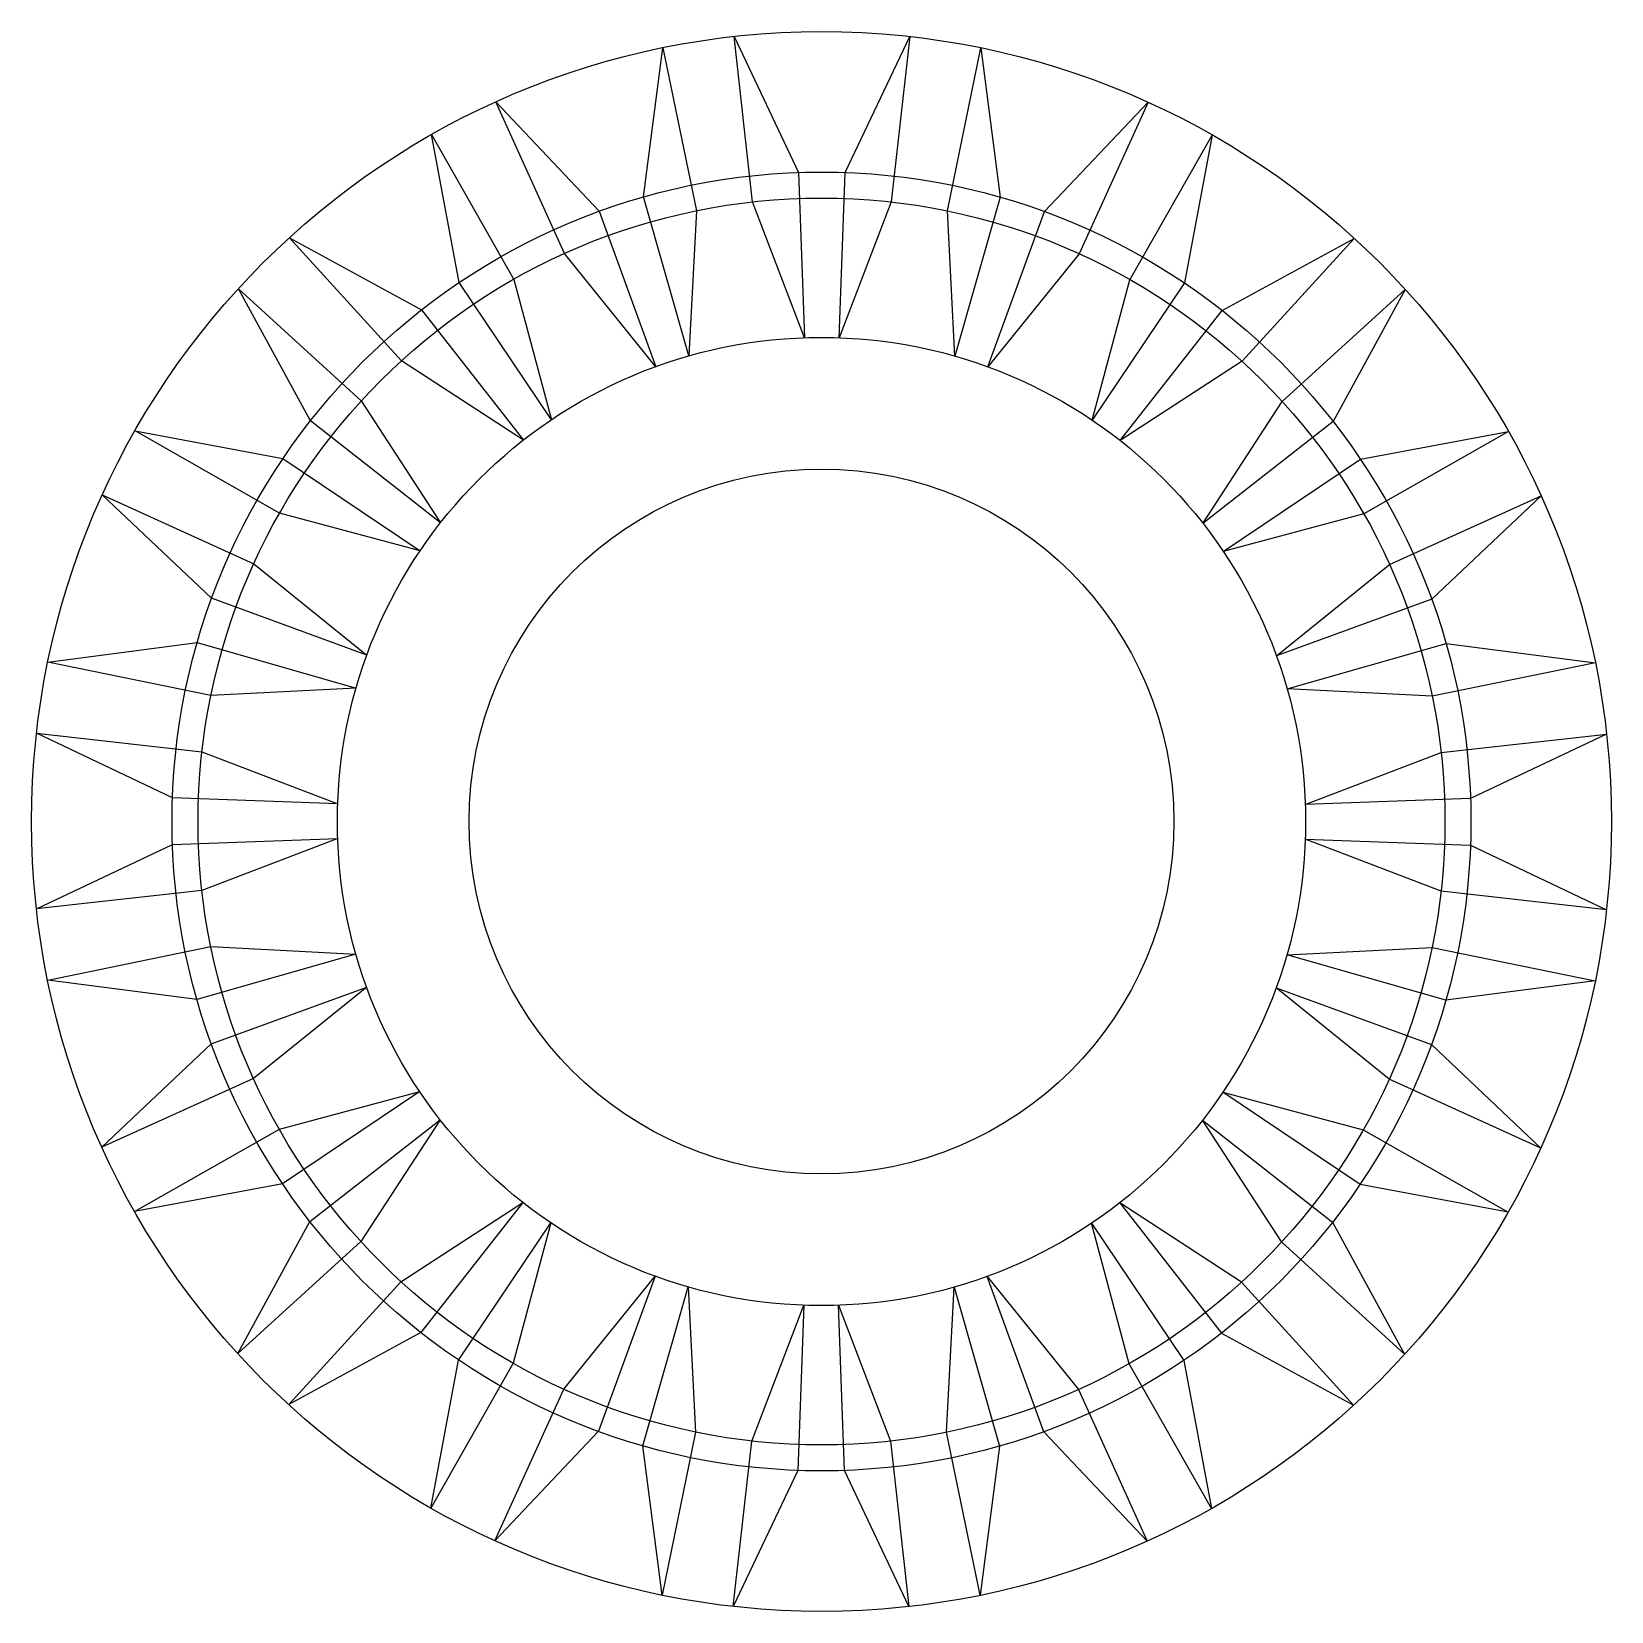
# Model space of a CAD drawing. Header units: millimetres. Extents: x -6.4 to 20.4, y -190.1 to -163.3.
import ezdxf

# ---------------------------------------------------------------- set-up
doc = ezdxf.new("R2010")
doc.units = ezdxf.units.MM
doc.layers.get('0').update_dxf_attribs({"linetype": 'CONTINUOUS'})

msp = doc.modelspace()

# ---------------------------------------------------------------- linework, layer by layer
for points in [[(6.611, -165.69), (6.709, -168.489), (5.83, -166.189), (5.517, -163.386)], [(7.298, -168.49), (7.401, -165.692), (8.494, -163.388), (8.179, -166.19)], [(4.752, -168.798), (3.984, -166.105), (4.312, -163.577), (4.878, -166.339)], [(10.027, -166.109), (9.256, -168.801), (9.13, -166.342), (9.699, -163.58)], [(3.232, -166.348), (4.191, -168.98), (2.644, -167.064), (1.481, -164.495)], [(9.816, -168.984), (10.778, -166.354), (12.529, -164.501), (11.364, -167.069)], [(2.425, -169.878), (0.863, -167.554), (0.393, -165.048), (1.785, -167.501)], [(13.147, -167.562), (11.581, -169.885), (12.222, -167.507), (13.617, -165.056)], [(0.223, -168.018), (1.948, -170.224), (-0.116, -168.88), (-2.016, -166.796)], [(12.058, -170.231), (13.785, -168.028), (16.023, -166.807), (14.121, -168.888)], [(0.545, -171.625), (-1.658, -169.897), (-2.88, -167.659), (-0.798, -169.561)], [(15.665, -169.909), (13.458, -171.634), (14.802, -169.57), (16.886, -167.67)], [(-2.124, -170.536), (0.199, -172.101), (-2.18, -171.461), (-4.63, -170.066)], [(13.804, -172.111), (16.128, -170.549), (18.634, -170.079), (16.182, -171.471)], [(-0.702, -173.866), (-3.332, -172.904), (-5.185, -171.153), (-2.617, -172.319)], [(17.334, -172.918), (14.703, -173.877), (16.618, -172.33), (19.188, -171.167)], [(-3.578, -173.655), (-0.885, -174.427), (-3.344, -174.552), (-6.106, -173.983)], [(14.884, -174.438), (17.577, -173.671), (20.106, -173.998), (17.343, -174.564)], [(-1.196, -176.384), (-3.995, -176.281), (-6.298, -175.189), (-3.496, -175.504)], [(17.992, -176.297), (15.193, -176.395), (17.493, -175.516), (20.296, -175.204)], [(-3.996, -177.072), (-1.197, -176.973), (-3.497, -177.853), (-6.3, -178.165)], [(15.193, -176.985), (17.991, -177.087), (20.294, -178.18), (17.492, -177.865)], [(-0.888, -178.931), (-3.581, -179.698), (-6.109, -179.371), (-3.347, -178.804)], [(17.574, -179.713), (14.881, -178.942), (17.341, -178.816), (20.103, -179.385)], [(-3.338, -180.45), (-0.706, -179.491), (-2.622, -181.039), (-5.191, -182.202)], [(14.699, -179.502), (17.328, -180.464), (19.181, -182.215), (16.614, -181.05)], [(0.192, -181.258), (-2.132, -182.82), (-4.638, -183.29), (-2.185, -181.897)], [(16.12, -182.833), (13.798, -181.267), (16.176, -181.908), (18.627, -183.303)], [(-1.669, -183.46), (0.538, -181.735), (-0.806, -183.799), (-2.89, -185.698)], [(13.451, -181.744), (15.654, -183.471), (16.876, -185.709), (14.794, -183.807)], [(1.939, -183.137), (0.211, -185.341), (-2.027, -186.562), (-0.125, -184.48)], [(13.774, -185.351), (16.012, -186.572), (14.112, -184.488), (12.049, -183.144)], [(0.849, -185.806), (2.415, -183.484), (1.775, -185.862), (0.38, -188.313)], [(13.133, -185.814), (13.603, -188.32), (12.211, -185.868), (11.572, -183.49)], [(4.18, -184.385), (3.218, -187.014), (1.467, -188.867), (2.633, -186.3)], [(3.969, -187.26), (4.74, -184.567), (4.866, -187.027), (4.297, -189.789)], [(9.245, -184.57), (10.012, -187.263), (9.684, -189.792), (9.118, -187.029)], [(10.764, -187.02), (9.805, -184.389), (11.353, -186.305), (12.516, -188.874)], [(6.698, -184.879), (6.595, -187.677), (5.503, -189.98), (5.818, -187.178)], [(7.386, -187.678), (7.287, -184.879), (8.167, -187.179), (8.479, -189.982)]]:
    msp.add_lwpolyline(points, close=True)
for radius in [13.38, 11, 10.56, 8.2, 5.97]:
    msp.add_circle((6.998, -176.684), radius)

doc.saveas('drawing.dxf')
